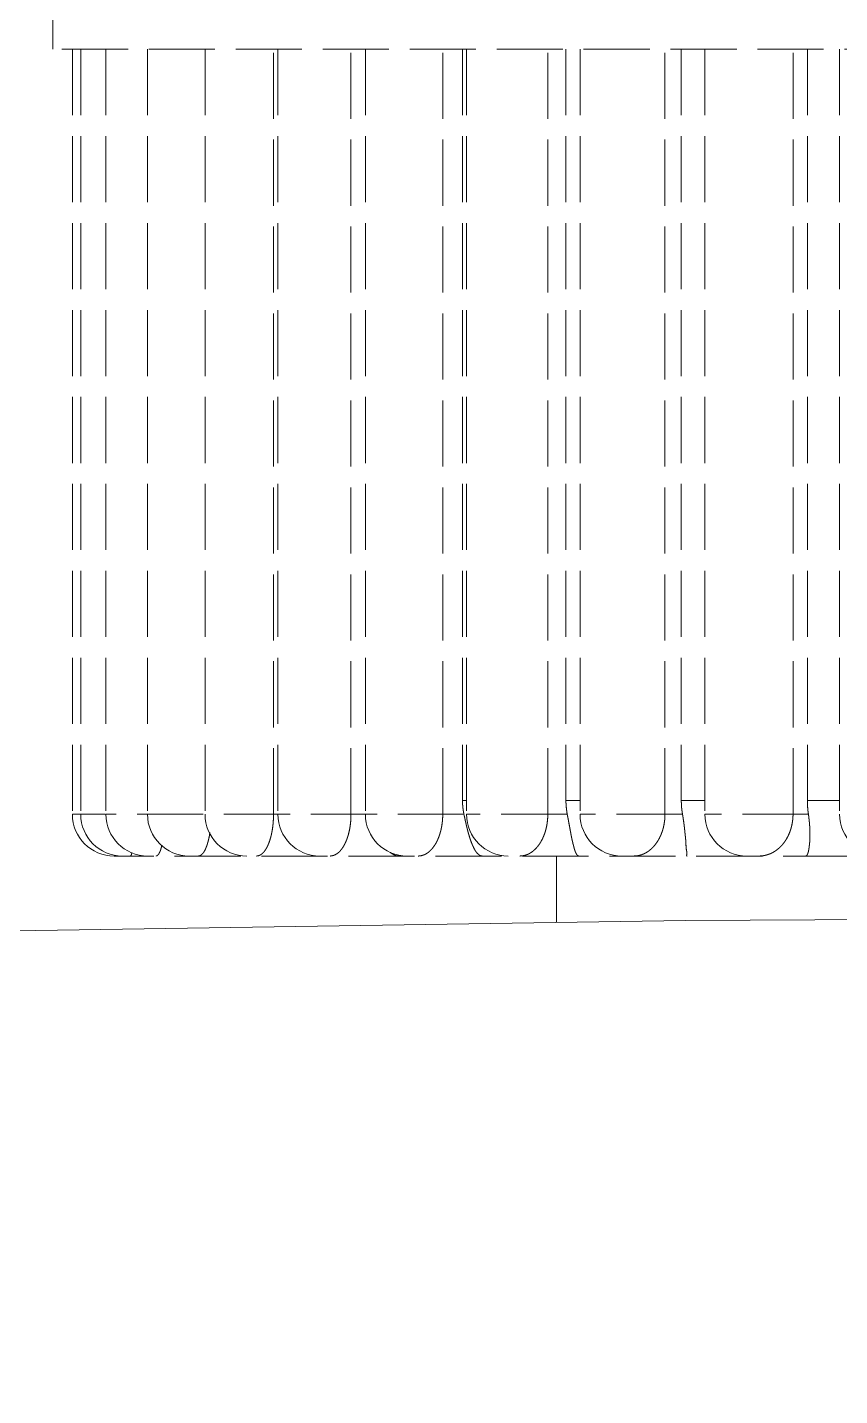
# Model space of a CAD drawing. Header units: millimetres. Extents: x -159872 to 386485, y -250577 to 158966.
# Drawn here: x -44093.25 to -44078.66, y -44542.06 to -44517.47 of the extents above; entities that cross this region are included whole.
import ezdxf

# ---------------------------------------------------------------- set-up
doc = ezdxf.new("R2010")
doc.units = ezdxf.units.MM
doc.linetypes.add('Line Type-17', pattern=[1.5625, 1.1875, -0.375])
doc.layers.add('None', color=7, linetype='Continuous', lineweight=5)

# ---------------------------------------------------------------- blocks, each defined once
blk = doc.blocks.new('Group-156')
at = {"layer": 'None', "color": 7, "linetype": 'Line Type-17', "lineweight": 13, "transparency": 33554687}
for p, q in [((-104766.309, -8060.346), (-104766.309, -8057.546)), ((-104708.709, -8060.346), (-104766.309, -8060.346)), ((-104765.959, -8060.346), (-104765.959, -8074.096)), ((-104765.808, -8060.346), (-104765.808, -8074.096)), ((-104765.356, -8060.346), (-104765.356, -8074.096)), ((-104764.609, -8060.346), (-104764.609, -8074.096)), ((-104763.575, -8060.346), (-104763.575, -8074.096)), ((-104762.344, -8074.096), (-104762.344, -8060.346)), ((-104762.265, -8060.346), (-104762.265, -8074.096)), ((-104760.952, -8074.096), (-104760.952, -8060.346)), ((-104760.693, -8060.346), (-104760.693, -8074.096)), ((-104759.303, -8074.096), (-104759.303, -8060.346)), ((-104758.948, -8060.346), (-104758.948, -8073.846)), ((-104758.876, -8060.346), (-104758.876, -8074.096)), ((-104757.416, -8074.096), (-104757.416, -8060.346)), ((-104757.089, -8060.346), (-104757.089, -8073.846)), ((-104756.835, -8060.346), (-104756.835, -8074.096)), ((-104755.31, -8074.096), (-104755.31, -8060.346)), ((-104755.016, -8060.346), (-104755.016, -8073.846)), ((-104754.592, -8060.346), (-104754.592, -8074.096)), ((-104753.009, -8074.096), (-104753.009, -8060.346)), ((-104752.751, -8060.346), (-104752.751, -8073.846)), ((-104752.171, -8060.346), (-104752.171, -8074.096)), ((-104758.876, -8073.846), (-104758.948, -8073.846)), ((-104756.835, -8073.846), (-104757.089, -8073.846)), ((-104754.592, -8073.846), (-104755.016, -8073.846)), ((-104752.171, -8073.846), (-104752.751, -8073.846)), ((-104765.959, -8074.096), (-104765.37, -8074.096)), ((-104758.922, -8074.096), (-104765.356, -8074.096)), ((-104758.922, -8074.096), (-104758.92, -8074.105)), ((-104757.066, -8074.096), (-104758.876, -8074.096)), ((-104754.995, -8074.096), (-104756.835, -8074.096)), ((-104752.732, -8074.096), (-104754.592, -8074.096)), ((-104764.896, -8074.809), (-104764.889, -8074.783)), ((-104709.809, -8074.846), (-104765.209, -8074.846)), ((-104765.084, -8074.846), (-104765.084, -8074.841)), ((-104757.259, -8074.846), (-104757.259, -8076.041))]:
    blk.add_line(p, q, dxfattribs=at)
at = {"layer": 'None', "color": 7, "linetype": 'Line Type-17', "lineweight": 13, "transparency": 33554687, "flags": 128}
for points in [[(-104758.948, -8073.846), (-104758.948, -8073.85, 0.006487), (-104758.948, -8073.874, 0.003295), (-104758.947, -8073.898), (-104758.947, -8073.898, 0.006599), (-104758.946, -8073.923), (-104758.946, -8073.923, 0.003305), (-104758.944, -8073.947, 0.006529), (-104758.942, -8073.971), (-104758.941, -8073.975), (-104758.941, -8073.975)], [(-104758.941, -8073.975), (-104758.941, -8073.979, 0.006054), (-104758.938, -8074.001), (-104758.938, -8074.005, 0.003084), (-104758.936, -8074.02, 0.003089), (-104758.933, -8074.034), (-104758.933, -8074.039, 0.006698), (-104758.929, -8074.062), (-104758.928, -8074.066, 0.006163), (-104758.922, -8074.095), (-104758.922, -8074.096)], [(-104757.089, -8073.846), (-104757.089, -8073.849, 0.00641), (-104757.089, -8073.877, 0.003804), (-104757.088, -8073.904), (-104757.088, -8073.906, 0.00763), (-104757.086, -8073.937), (-104757.086, -8073.942, 0.007582), (-104757.082, -8073.981), (-104757.082, -8073.987, 0.007261), (-104757.078, -8074.015), (-104757.078, -8074.02, 0.003656), (-104757.075, -8074.039, 0.003668), (-104757.072, -8074.058), (-104757.072, -8074.063, 0.007285), (-104757.067, -8074.091), (-104757.066, -8074.095), (-104757.066, -8074.096)], [(-104755.016, -8073.846), (-104755.016, -8073.849, 0.005848), (-104755.016, -8073.878, 0.003836), (-104755.015, -8073.907), (-104755.015, -8073.908, 0.006845), (-104755.013, -8073.94), (-104755.013, -8073.945, 0.006778), (-104755.01, -8073.984), (-104755.01, -8073.984, 0.006519), (-104755.006, -8074.022), (-104755.005, -8074.023, 0.006597), (-104755.001, -8074.059), (-104755, -8074.06, 0.006261), (-104754.995, -8074.095), (-104754.995, -8074.096)], [(-104752.751, -8073.846, 0.002891), (-104752.751, -8073.866), (-104752.751, -8073.871, 0.005989), (-104752.75, -8073.901), (-104752.75, -8073.906, 0.006021), (-104752.748, -8073.947), (-104752.748, -8073.947, 0.005939), (-104752.745, -8073.986), (-104752.745, -8073.987, 0.005742), (-104752.742, -8074.025), (-104752.741, -8074.026, 0.005826), (-104752.737, -8074.061), (-104752.737, -8074.062, 0.00517), (-104752.732, -8074.095), (-104752.732, -8074.096)], [(-104762.649, -8074.846), (-104762.648, -8074.846, 0.019763), (-104762.641, -8074.845), (-104762.64, -8074.845, 0.012505), (-104762.634, -8074.845, 0.012004), (-104762.628, -8074.844), (-104762.628, -8074.844, 0.011586), (-104762.622, -8074.842), (-104762.621, -8074.842, 0.021421), (-104762.612, -8074.84), (-104762.611, -8074.839, 0.01944), (-104762.6, -8074.835), (-104762.599, -8074.835, 0.017692), (-104762.588, -8074.83), (-104762.588, -8074.83, 0.016178), (-104762.578, -8074.824), (-104762.578, -8074.824, 0.014912), (-104762.567, -8074.818), (-104762.567, -8074.818, 0.013867), (-104762.558, -8074.811, 0.010955), (-104762.549, -8074.804), (-104762.548, -8074.804, 0.016861), (-104762.539, -8074.795), (-104762.537, -8074.794, 0.01555), (-104762.526, -8074.783), (-104762.526, -8074.783, 0.014136), (-104762.515, -8074.771, 0.012665), (-104762.505, -8074.758, 0.011179), (-104762.496, -8074.745, 0.009698), (-104762.487, -8074.732, 0.008274), (-104762.479, -8074.718, 0.006768), (-104762.471, -8074.705), (-104762.47, -8074.703, 0.008296), (-104762.461, -8074.686), (-104762.46, -8074.684, 0.007267), (-104762.451, -8074.666, 0.006903), (-104762.442, -8074.646, 0.006533), (-104762.434, -8074.627, 0.006161), (-104762.426, -8074.608, 0.005789), (-104762.419, -8074.588, 0.005418), (-104762.412, -8074.568, 0.005051), (-104762.406, -8074.548), (-104762.406, -8074.548, 0.00505), (-104762.4, -8074.527), (-104762.399, -8074.526, 0.005345), (-104762.393, -8074.503), (-104762.393, -8074.503, 0.005126), (-104762.387, -8074.478, 0.004905), (-104762.381, -8074.454, 0.004685), (-104762.376, -8074.43, 0.004467), (-104762.371, -8074.405, 0.00425), (-104762.367, -8074.381, 0.004078), (-104762.363, -8074.356), (-104762.362, -8074.348, 0.008231), (-104762.357, -8074.309), (-104762.356, -8074.301, 0.00783), (-104762.35, -8074.247, 0.007659), (-104762.347, -8074.193), (-104762.346, -8074.19, 0.007482), (-104762.345, -8074.142), (-104762.344, -8074.139, 0.005729), (-104762.344, -8074.096), (-104762.344, -8074.096)], [(-104761.327, -8074.846, 0.015767), (-104761.315, -8074.845), (-104761.315, -8074.845, 0.019799), (-104761.302, -8074.844), (-104761.301, -8074.844, 0.018523), (-104761.287, -8074.841), (-104761.287, -8074.841, 0.017345), (-104761.273, -8074.837), (-104761.273, -8074.837, 0.016292), (-104761.259, -8074.833), (-104761.259, -8074.833, 0.015381), (-104761.245, -8074.827), (-104761.245, -8074.827, 0.014623), (-104761.232, -8074.821), (-104761.232, -8074.821, 0.014014), (-104761.22, -8074.814, 0.011579), (-104761.208, -8074.807), (-104761.208, -8074.807, 0.015999), (-104761.195, -8074.798), (-104761.194, -8074.797, 0.014925), (-104761.18, -8074.786, 0.013802), (-104761.167, -8074.774, 0.012654), (-104761.154, -8074.762, 0.011509), (-104761.142, -8074.749, 0.010383), (-104761.131, -8074.735, 0.009303), (-104761.12, -8074.721, 0.00821), (-104761.109, -8074.706), (-104761.109, -8074.706, 0.008661), (-104761.098, -8074.69), (-104761.098, -8074.689, 0.008744), (-104761.086, -8074.671), (-104761.086, -8074.67, 0.008308), (-104761.075, -8074.651, 0.007866), (-104761.065, -8074.632, 0.007422), (-104761.055, -8074.612, 0.00698), (-104761.046, -8074.592, 0.006542), (-104761.037, -8074.572, 0.006114), (-104761.029, -8074.551), (-104761.029, -8074.551, 0.005936), (-104761.021, -8074.53), (-104761.021, -8074.529, 0.00633), (-104761.013, -8074.506), (-104761.013, -8074.505, 0.006108), (-104761.005, -8074.481, 0.005884), (-104760.998, -8074.456, 0.00566), (-104760.992, -8074.432, 0.005439), (-104760.986, -8074.407, 0.005219), (-104760.98, -8074.382, 0.005042), (-104760.975, -8074.357), (-104760.974, -8074.35, 0.009702), (-104760.968, -8074.311), (-104760.967, -8074.304, 0.009789), (-104760.96, -8074.25), (-104760.96, -8074.25, 0.009555), (-104760.955, -8074.195), (-104760.955, -8074.192, 0.009326), (-104760.953, -8074.143), (-104760.953, -8074.14, 0.007141), (-104760.952, -8074.096), (-104760.952, -8074.096)], [(-104759.744, -8074.846), (-104759.743, -8074.846, 0.020397), (-104759.724, -8074.845), (-104759.724, -8074.845, 0.016293), (-104759.707, -8074.843, 0.015558), (-104759.69, -8074.84), (-104759.69, -8074.84, 0.014895), (-104759.673, -8074.836), (-104759.673, -8074.836, 0.014324), (-104759.657, -8074.831), (-104759.657, -8074.831, 0.013853), (-104759.641, -8074.825), (-104759.641, -8074.825, 0.013483), (-104759.625, -8074.818, 0.01326), (-104759.61, -8074.81), (-104759.609, -8074.81, 0.015458), (-104759.593, -8074.8), (-104759.592, -8074.8, 0.01401), (-104759.576, -8074.789, 0.013176), (-104759.56, -8074.778, 0.012332), (-104759.545, -8074.765, 0.011498), (-104759.531, -8074.752, 0.010684), (-104759.517, -8074.738, 0.009903), (-104759.504, -8074.724, 0.009149), (-104759.491, -8074.709), (-104759.49, -8074.709, 0.009297), (-104759.478, -8074.693), (-104759.477, -8074.692, 0.009587), (-104759.464, -8074.675), (-104759.464, -8074.674, 0.009153), (-104759.451, -8074.655, 0.008715), (-104759.438, -8074.636, 0.008278), (-104759.426, -8074.616, 0.007846), (-104759.415, -8074.596, 0.007421), (-104759.405, -8074.575, 0.007012), (-104759.395, -8074.554), (-104759.395, -8074.554, 0.00673), (-104759.386, -8074.533), (-104759.386, -8074.532, 0.00719), (-104759.376, -8074.509), (-104759.376, -8074.508, 0.006972), (-104759.367, -8074.484, 0.00675), (-104759.358, -8074.459, 0.00653), (-104759.351, -8074.434, 0.006312), (-104759.344, -8074.409, 0.006097), (-104759.337, -8074.384, 0.005889), (-104759.331, -8074.359, 0.005675), (-104759.326, -8074.333), (-104759.326, -8074.333, 0.005818), (-104759.321, -8074.306), (-104759.32, -8074.299, 0.011553), (-104759.314, -8074.258), (-104759.313, -8074.251, 0.011281), (-104759.307, -8074.195), (-104759.307, -8074.192, 0.011037), (-104759.304, -8074.143), (-104759.304, -8074.14, 0.008476), (-104759.303, -8074.096), (-104759.303, -8074.096)], [(-104758.882, -8074.279, 0.001441), (-104758.875, -8074.308), (-104758.875, -8074.31, 0.002222), (-104758.867, -8074.342), (-104758.866, -8074.344, 0.002556), (-104758.857, -8074.381, 0.002886), (-104758.847, -8074.418), (-104758.846, -8074.423, 0.003223), (-104758.838, -8074.449), (-104758.838, -8074.45, 0.001568), (-104758.831, -8074.475), (-104758.831, -8074.475, 0.00371), (-104758.823, -8074.499, 0.002081), (-104758.816, -8074.524, 0.004734), (-104758.808, -8074.548, 0.0026), (-104758.799, -8074.572, 0.005754), (-104758.79, -8074.596), (-104758.788, -8074.602, 0.00436), (-104758.781, -8074.619), (-104758.781, -8074.621, 0.003027), (-104758.775, -8074.635, 0.003294), (-104758.77, -8074.648, 0.003567), (-104758.764, -8074.661, 0.003837), (-104758.758, -8074.673, 0.00405), (-104758.752, -8074.686), (-104758.751, -8074.689, 0.008984), (-104758.741, -8074.708), (-104758.738, -8074.715, 0.008792), (-104758.729, -8074.731), (-104758.727, -8074.734, 0.004681), (-104758.722, -8074.743, 0.005784), (-104758.716, -8074.753), (-104758.716, -8074.753, 0.006914), (-104758.71, -8074.762), (-104758.71, -8074.762, 0.008072), (-104758.704, -8074.771), (-104758.703, -8074.772, 0.008708), (-104758.698, -8074.779, 0.005022), (-104758.693, -8074.785), (-104758.693, -8074.785, 0.011031), (-104758.688, -8074.791), (-104758.687, -8074.792, 0.012304), (-104758.679, -8074.8), (-104758.679, -8074.801, 0.013565), (-104758.671, -8074.808), (-104758.671, -8074.808, 0.013825), (-104758.664, -8074.815), (-104758.663, -8074.815)], [(-104757.917, -8074.846, 0.00859), (-104757.905, -8074.845), (-104757.904, -8074.845, 0.014754), (-104757.889, -8074.844), (-104757.887, -8074.844, 0.014236), (-104757.867, -8074.842), (-104757.867, -8074.842, 0.013787), (-104757.848, -8074.838), (-104757.848, -8074.838, 0.013404), (-104757.829, -8074.834), (-104757.829, -8074.834, 0.013091), (-104757.81, -8074.828, 0.012853), (-104757.792, -8074.822), (-104757.791, -8074.821, 0.012689), (-104757.775, -8074.815, 0.010479), (-104757.759, -8074.807), (-104757.758, -8074.807, 0.013532), (-104757.741, -8074.798), (-104757.74, -8074.797, 0.012911), (-104757.722, -8074.786, 0.012294), (-104757.704, -8074.775, 0.011684), (-104757.687, -8074.762, 0.011091), (-104757.67, -8074.748, 0.010522), (-104757.654, -8074.734, 0.009984), (-104757.639, -8074.719, 0.009471), (-104757.624, -8074.704), (-104757.623, -8074.703, 0.010163), (-104757.608, -8074.686), (-104757.608, -8074.686, 0.009885), (-104757.592, -8074.667), (-104757.592, -8074.667, 0.009486), (-104757.578, -8074.648, 0.00909), (-104757.564, -8074.628, 0.008701), (-104757.551, -8074.607, 0.008322), (-104757.538, -8074.587, 0.007956), (-104757.526, -8074.565, 0.007598), (-104757.515, -8074.544), (-104757.515, -8074.544, 0.007798), (-104757.504, -8074.521), (-104757.504, -8074.52, 0.00785), (-104757.493, -8074.496), (-104757.493, -8074.496, 0.007637), (-104757.483, -8074.471, 0.007425), (-104757.474, -8074.446, 0.007216), (-104757.465, -8074.42, 0.007011), (-104757.457, -8074.395, 0.006812), (-104757.45, -8074.369, 0.006618), (-104757.444, -8074.343), (-104757.444, -8074.343, 0.006578), (-104757.438, -8074.316), (-104757.438, -8074.316, 0.00671), (-104757.432, -8074.288), (-104757.431, -8074.281, 0.013151), (-104757.425, -8074.239, 0.006482), (-104757.42, -8074.197, 0.012778), (-104757.417, -8074.155), (-104757.417, -8074.148, 0.011412), (-104757.416, -8074.096), (-104757.416, -8074.096)], [(-104755.867, -8074.846, 0.006867), (-104755.855, -8074.845), (-104755.853, -8074.845, 0.01336), (-104755.837, -8074.844), (-104755.834, -8074.844, 0.01301), (-104755.812, -8074.842), (-104755.812, -8074.842, 0.012715), (-104755.791, -8074.838), (-104755.791, -8074.838, 0.012474), (-104755.769, -8074.834), (-104755.769, -8074.834, 0.012288), (-104755.748, -8074.828, 0.012158), (-104755.727, -8074.822), (-104755.727, -8074.821, 0.012089), (-104755.708, -8074.814, 0.010012), (-104755.689, -8074.806), (-104755.689, -8074.806, 0.012614), (-104755.67, -8074.797), (-104755.669, -8074.797, 0.012159), (-104755.649, -8074.786, 0.011717), (-104755.629, -8074.774, 0.011287), (-104755.609, -8074.761, 0.010875), (-104755.591, -8074.747, 0.010486), (-104755.573, -8074.732, 0.01015), (-104755.555, -8074.717), (-104755.553, -8074.715, 0.014458), (-104755.532, -8074.695), (-104755.53, -8074.693, 0.010249), (-104755.513, -8074.674, 0.009915), (-104755.496, -8074.655, 0.00958), (-104755.48, -8074.635, 0.009254), (-104755.465, -8074.614, 0.00894), (-104755.45, -8074.593, 0.008641), (-104755.437, -8074.572, 0.008358), (-104755.424, -8074.55), (-104755.424, -8074.55, 0.008362), (-104755.411, -8074.527), (-104755.411, -8074.526, 0.008548), (-104755.399, -8074.502), (-104755.399, -8074.502, 0.008351), (-104755.387, -8074.477, 0.008158), (-104755.377, -8074.451, 0.007968), (-104755.367, -8074.426, 0.007785), (-104755.358, -8074.4, 0.007609), (-104755.349, -8074.373, 0.007441), (-104755.342, -8074.347), (-104755.342, -8074.347, 0.007368), (-104755.335, -8074.32), (-104755.335, -8074.319, 0.007495), (-104755.329, -8074.292), (-104755.329, -8074.291, 0.007414), (-104755.324, -8074.263, 0.007341), (-104755.32, -8074.235, 0.007276), (-104755.316, -8074.206, 0.00722), (-104755.313, -8074.177, 0.007177), (-104755.311, -8074.149), (-104755.311, -8074.143, 0.012911), (-104755.31, -8074.102), (-104755.31, -8074.096), (-104755.31, -8074.096)], [(-104753.616, -8074.846), (-104753.613, -8074.846, 0.01696), (-104753.585, -8074.845), (-104753.583, -8074.844, 0.012048), (-104753.559, -8074.842, 0.011856), (-104753.535, -8074.839), (-104753.535, -8074.839, 0.011699), (-104753.512, -8074.834), (-104753.512, -8074.834, 0.011587), (-104753.489, -8074.829, 0.011519), (-104753.466, -8074.822, 0.0115), (-104753.443, -8074.814), (-104753.443, -8074.814, 0.012455), (-104753.419, -8074.805), (-104753.419, -8074.805, 0.01178), (-104753.396, -8074.795, 0.011462), (-104753.374, -8074.783, 0.011158), (-104753.352, -8074.771, 0.010869), (-104753.331, -8074.758, 0.010598), (-104753.311, -8074.744, 0.010348), (-104753.291, -8074.729, 0.010122), (-104753.272, -8074.713), (-104753.271, -8074.713, 0.010154), (-104753.253, -8074.696), (-104753.252, -8074.696, 0.010331), (-104753.234, -8074.678), (-104753.233, -8074.678, 0.010057), (-104753.215, -8074.659, 0.009793), (-104753.197, -8074.639, 0.009541), (-104753.181, -8074.618, 0.009303), (-104753.165, -8074.597, 0.00908), (-104753.149, -8074.575, 0.008874), (-104753.135, -8074.553), (-104753.135, -8074.553, 0.008833), (-104753.121, -8074.53), (-104753.121, -8074.529, 0.009031), (-104753.108, -8074.505), (-104753.107, -8074.505, 0.008862), (-104753.095, -8074.48, 0.008698), (-104753.083, -8074.454, 0.008539), (-104753.072, -8074.428, 0.008389), (-104753.062, -8074.402, 0.008247), (-104753.053, -8074.375, 0.008115), (-104753.045, -8074.349), (-104753.045, -8074.348, 0.00805), (-104753.037, -8074.321), (-104753.037, -8074.321, 0.008159), (-104753.031, -8074.293), (-104753.031, -8074.293, 0.008078), (-104753.025, -8074.264, 0.008007), (-104753.02, -8074.236, 0.007948), (-104753.016, -8074.207, 0.007901), (-104753.013, -8074.178, 0.007867), (-104753.011, -8074.149), (-104753.01, -8074.143, 0.014206), (-104753.009, -8074.102), (-104753.009, -8074.096), (-104753.009, -8074.096)], [(-104763.696, -8074.846), (-104763.695, -8074.846, 0.017052), (-104763.691, -8074.845), (-104763.691, -8074.845, 0.01457), (-104763.687, -8074.845, 0.013986), (-104763.683, -8074.844, 0.013353), (-104763.679, -8074.844), (-104763.679, -8074.844, 0.012694), (-104763.676, -8074.843), (-104763.676, -8074.843, 0.012023), (-104763.672, -8074.841), (-104763.672, -8074.841, 0.011355), (-104763.668, -8074.84), (-104763.668, -8074.84, 0.0107), (-104763.665, -8074.838), (-104763.665, -8074.838, 0.010067), (-104763.661, -8074.837), (-104763.661, -8074.837, 0.009581), (-104763.657, -8074.835), (-104763.656, -8074.834, 0.017244), (-104763.651, -8074.831), (-104763.65, -8074.831, 0.015172), (-104763.644, -8074.826), (-104763.644, -8074.826, 0.013401), (-104763.637, -8074.821), (-104763.637, -8074.821, 0.011894), (-104763.631, -8074.815, 0.010558), (-104763.625, -8074.81), (-104763.624, -8074.809, 0.014138), (-104763.618, -8074.802, 0.007256), (-104763.612, -8074.795), (-104763.612, -8074.795, 0.013712), (-104763.606, -8074.788), (-104763.606, -8074.788, 0.006514), (-104763.6, -8074.781, 0.012147), (-104763.595, -8074.773), (-104763.594, -8074.772, 0.010947), (-104763.588, -8074.762), (-104763.588, -8074.762, 0.009696), (-104763.582, -8074.751, 0.008417), (-104763.576, -8074.74, 0.007121), (-104763.571, -8074.729, 0.005842), (-104763.566, -8074.718, 0.004504), (-104763.561, -8074.707), (-104763.561, -8074.707, 0.003909), (-104763.556, -8074.694), (-104763.556, -8074.693, 0.004589), (-104763.55, -8074.679), (-104763.548, -8074.674, 0.008631), (-104763.54, -8074.65, 0.004109), (-104763.532, -8074.626, 0.00771), (-104763.525, -8074.602, 0.003653), (-104763.518, -8074.577, 0.006825), (-104763.512, -8074.552), (-104763.511, -8074.547, 0.004974), (-104763.505, -8074.523), (-104763.505, -8074.522, 0.004023), (-104763.5, -8074.5, 0.003837), (-104763.496, -8074.478, 0.003665), (-104763.492, -8074.455), (-104763.492, -8074.453, 0.005007), (-104763.487, -8074.425), (-104763.487, -8074.423), (-104763.487, -8074.422)], [(-104760.249, -8074.777), (-104760.248, -8074.778, 0.052188), (-104760.199, -8074.814), (-104760.198, -8074.815)]]:
    blk.add_lwpolyline(points, format="xyb", dxfattribs=at)
at = {"layer": 'None', "color": 7, "lineweight": 13, "transparency": 33554687, "flags": 128}
blk.add_lwpolyline([(-104910.523, -8084.544), (-104906.381, -8084.142), (-104895.228, -8083.101), (-104882.618, -8082.001), (-104868.958, -8080.909), (-104854.476, -8079.869), (-104839.276, -8078.908), (-104823.468, -8078.051), (-104807.118, -8077.317), (-104790.239, -8076.721), (-104772.842, -8076.279), (-104754.94, -8076.006), (-104737.509, -8075.918)], dxfattribs=at)
at = {"layer": 'None', "color": 7, "linetype": 'Line Type-17', "lineweight": 13, "transparency": 33554687}
for centre in [(-104765.209, -8074.096), (-104765.058, -8074.096), (-104764.606, -8074.096), (-104763.859, -8074.096), (-104762.825, -8074.096), (-104761.515, -8074.096), (-104759.943, -8074.096), (-104758.126, -8074.096), (-104756.085, -8074.096), (-104753.842, -8074.096), (-104751.421, -8074.096)]:
    blk.add_arc(centre, 0.75, 180, 270, dxfattribs=at)
for points, weights, knots in [([(-104758.92, -8074.105), (-104758.917, -8074.12), (-104758.911, -8074.147), (-104758.904, -8074.183), (-104758.898, -8074.207), (-104758.896, -8074.22), (-104758.893, -8074.232), (-104758.893, -8074.232), (-104758.893, -8074.232), (-104758.89, -8074.244), (-104758.887, -8074.256), (-104758.887, -8074.256), (-104758.887, -8074.256), (-104758.885, -8074.267), (-104758.882, -8074.279), (-104758.882, -8074.279), (-104758.882, -8074.279)], [1, 1, 1, 1, 1, 0.999998196507, 1, 1, 1, 0.999997772769, 1, 1, 1, 0.999997641874, 1, 1, 1], [0, 0, 0, 0.143821, 0.287643, 0.575285, 0.575285, 0.719105, 0.719105, 0.721353, 0.721353, 0.860677, 0.860677, 0.862924, 0.862924, 0.997753, 0.997753, 1, 1, 1]), ([(-104757.066, -8074.096), (-104757.063, -8074.111), (-104757.059, -8074.13), (-104757.056, -8074.148), (-104757.052, -8074.166), (-104757.052, -8074.167), (-104757.048, -8074.19), (-104757.025, -8074.315), (-104757.017, -8074.356), (-104757.014, -8074.376), (-104757.01, -8074.396), (-104757.006, -8074.416), (-104757.006, -8074.417), (-104757.006, -8074.417), (-104757.002, -8074.436), (-104756.999, -8074.455), (-104756.999, -8074.455), (-104756.999, -8074.456), (-104756.995, -8074.473), (-104756.992, -8074.491), (-104756.988, -8074.509), (-104756.985, -8074.527), (-104756.981, -8074.545), (-104756.977, -8074.562), (-104756.973, -8074.58), (-104756.969, -8074.598), (-104756.968, -8074.602), (-104756.967, -8074.606), (-104756.962, -8074.628), (-104756.956, -8074.65), (-104756.956, -8074.652), (-104756.955, -8074.654), (-104756.95, -8074.672), (-104756.945, -8074.691), (-104756.944, -8074.693), (-104756.944, -8074.696), (-104756.94, -8074.71), (-104756.936, -8074.723), (-104756.932, -8074.737), (-104756.93, -8074.742), (-104756.929, -8074.746), (-104756.927, -8074.751), (-104756.927, -8074.751), (-104756.927, -8074.751), (-104756.925, -8074.756), (-104756.924, -8074.761), (-104756.922, -8074.766), (-104756.92, -8074.77), (-104756.918, -8074.775), (-104756.916, -8074.78), (-104756.914, -8074.785), (-104756.912, -8074.789), (-104756.91, -8074.794), (-104756.907, -8074.799), (-104756.907, -8074.799), (-104756.907, -8074.799), (-104756.904, -8074.804), (-104756.902, -8074.808), (-104756.902, -8074.808), (-104756.901, -8074.809), (-104756.899, -8074.812), (-104756.897, -8074.815), (-104756.897, -8074.816), (-104756.896, -8074.817), (-104756.895, -8074.819), (-104756.894, -8074.82), (-104756.892, -8074.822), (-104756.891, -8074.824), (-104756.889, -8074.826), (-104756.888, -8074.828), (-104756.888, -8074.828), (-104756.887, -8074.829), (-104756.886, -8074.83), (-104756.885, -8074.831), (-104756.884, -8074.832), (-104756.883, -8074.833), (-104756.882, -8074.834), (-104756.881, -8074.835), (-104756.88, -8074.836), (-104756.879, -8074.837), (-104756.878, -8074.838), (-104756.877, -8074.839), (-104756.875, -8074.84), (-104756.874, -8074.841), (-104756.873, -8074.841), (-104756.872, -8074.842), (-104756.87, -8074.843), (-104756.869, -8074.843), (-104756.868, -8074.844), (-104756.867, -8074.844), (-104756.865, -8074.845), (-104756.864, -8074.845), (-104756.863, -8074.845), (-104756.861, -8074.845), (-104756.86, -8074.846), (-104756.858, -8074.846), (-104756.858, -8074.846), (-104756.858, -8074.846)], [1, 1, 1, 0.999998872861, 1, 1, 1, 1, 1, 1, 0.999999179639, 1, 1, 1, 0.999998849472, 1, 1, 1, 0.999997171032, 1, 0.99999186357, 1, 0.999984279844, 1, 0.999974005781, 1, 1, 1, 0.999896057768, 1, 1, 1, 0.99997484374, 1, 1, 1, 0.999921782493, 1, 1, 1, 0.999967962728, 1, 1, 1, 0.999934321397, 1, 0.999891550198, 1, 0.999842974541, 1, 0.999793040988, 1, 0.999746724731, 1, 1, 1, 0.999708407507, 1, 1, 1, 0.999801523039, 1, 1, 1, 0.999833426929, 1, 1, 1, 0.999561841448, 1, 1, 1, 0.999832626771, 1, 0.999787505911, 1, 0.999724750491, 1, 0.99964588321, 1, 0.99954796099, 1, 0.99942876981, 1, 0.999288049827, 1, 0.999129266507, 1, 0.998961563437, 1, 0.99880088841, 1, 0.998668674158, 1, 0.998593515763, 1, 1, 1], [0, 0, 0, 0.03658, 0.03658, 0.073159, 0.073159, 0.076152, 0.118716, 0.161281, 0.204215, 0.204215, 0.246042, 0.246042, 0.247319, 0.247319, 0.286592, 0.286592, 0.287506, 0.287506, 0.324952, 0.324952, 0.362416, 0.362416, 0.399896, 0.399896, 0.437467, 0.437467, 0.445981, 0.445981, 0.493274, 0.493274, 0.496987, 0.496987, 0.536857, 0.536857, 0.541989, 0.541989, 0.571592, 0.571592, 0.601196, 0.601196, 0.630799, 0.630799, 0.631266, 0.631266, 0.6618, 0.6618, 0.692433, 0.692433, 0.723305, 0.723305, 0.754574, 0.754574, 0.786417, 0.786417, 0.788001, 0.788001, 0.818224, 0.818224, 0.821709, 0.821709, 0.844967, 0.844967, 0.849419, 0.849419, 0.863774, 0.863774, 0.878133, 0.878133, 0.892393, 0.892393, 0.89484, 0.89484, 0.904211, 0.904211, 0.913455, 0.913455, 0.922555, 0.922555, 0.931502, 0.931502, 0.940294, 0.940294, 0.948937, 0.948937, 0.957452, 0.957452, 0.965871, 0.965871, 0.97424, 0.97424, 0.982608, 0.982608, 0.990989, 0.990989, 0.99946, 0.99946, 1, 1, 1]), ([(-104754.995, -8074.096), (-104754.994, -8074.103), (-104754.992, -8074.11), (-104754.984, -8074.156), (-104754.978, -8074.203), (-104754.976, -8074.215), (-104754.974, -8074.228), (-104754.971, -8074.25), (-104754.968, -8074.272), (-104754.968, -8074.276), (-104754.967, -8074.28), (-104754.965, -8074.295), (-104754.963, -8074.31), (-104754.962, -8074.325), (-104754.96, -8074.34), (-104754.96, -8074.343), (-104754.959, -8074.345), (-104754.957, -8074.365), (-104754.955, -8074.385), (-104754.953, -8074.406), (-104754.951, -8074.426), (-104754.949, -8074.439), (-104754.943, -8074.499), (-104754.942, -8074.508), (-104754.941, -8074.517), (-104754.94, -8074.525), (-104754.939, -8074.534), (-104754.939, -8074.543), (-104754.938, -8074.552), (-104754.937, -8074.561), (-104754.936, -8074.57), (-104754.936, -8074.578), (-104754.936, -8074.581), (-104754.936, -8074.584), (-104754.935, -8074.596), (-104754.934, -8074.608), (-104754.933, -8074.621), (-104754.932, -8074.65), (-104754.932, -8074.663), (-104754.931, -8074.665), (-104754.931, -8074.672), (-104754.931, -8074.679), (-104754.931, -8074.68), (-104754.931, -8074.681), (-104754.93, -8074.686), (-104754.93, -8074.691), (-104754.929, -8074.696), (-104754.929, -8074.702), (-104754.929, -8074.707), (-104754.928, -8074.712), (-104754.928, -8074.713), (-104754.928, -8074.713), (-104754.927, -8074.717), (-104754.927, -8074.72), (-104754.927, -8074.723), (-104754.926, -8074.726), (-104754.926, -8074.727), (-104754.926, -8074.727), (-104754.925, -8074.731), (-104754.925, -8074.735), (-104754.923, -8074.744), (-104754.921, -8074.752), (-104754.921, -8074.757), (-104754.92, -8074.761), (-104754.919, -8074.765), (-104754.919, -8074.769), (-104754.919, -8074.769), (-104754.919, -8074.77), (-104754.918, -8074.774), (-104754.918, -8074.779), (-104754.918, -8074.779), (-104754.918, -8074.779), (-104754.918, -8074.784), (-104754.917, -8074.788), (-104754.917, -8074.789), (-104754.917, -8074.789), (-104754.917, -8074.794), (-104754.918, -8074.799), (-104754.918, -8074.8), (-104754.918, -8074.8), (-104754.918, -8074.804), (-104754.918, -8074.808), (-104754.919, -8074.812), (-104754.919, -8074.816), (-104754.92, -8074.819), (-104754.92, -8074.823), (-104754.92, -8074.824), (-104754.92, -8074.826), (-104754.921, -8074.828), (-104754.921, -8074.83), (-104754.921, -8074.831), (-104754.921, -8074.833), (-104754.921, -8074.834), (-104754.921, -8074.835), (-104754.921, -8074.836), (-104754.921, -8074.837), (-104754.921, -8074.838), (-104754.921, -8074.838), (-104754.921, -8074.838), (-104754.92, -8074.839), (-104754.92, -8074.839), (-104754.92, -8074.84), (-104754.92, -8074.84), (-104754.92, -8074.841), (-104754.92, -8074.842), (-104754.92, -8074.842), (-104754.92, -8074.842), (-104754.919, -8074.842), (-104754.919, -8074.843), (-104754.919, -8074.843), (-104754.918, -8074.844), (-104754.918, -8074.844), (-104754.918, -8074.844), (-104754.918, -8074.844), (-104754.917, -8074.845), (-104754.917, -8074.845), (-104754.916, -8074.845), (-104754.916, -8074.845), (-104754.915, -8074.845), (-104754.915, -8074.845), (-104754.915, -8074.845), (-104754.914, -8074.846), (-104754.914, -8074.846), (-104754.914, -8074.846), (-104754.914, -8074.846)], [1, 1, 1, 0.999895665348, 1, 1, 1, 0.999965130563, 1, 1, 1, 0.999997497707, 1, 0.999993715666, 1, 1, 1, 0.999997014749, 1, 0.999998366451, 1, 1, 1, 1, 0.999996711271, 1, 0.99999469482, 1, 0.999992299552, 1, 0.999990105822, 1, 1, 1, 0.999944084364, 1, 1, 1, 1, 1, 0.999980036331, 1, 1, 1, 0.999965672005, 1, 1, 1, 0.999916273022, 1, 1, 1, 0.999968801734, 1, 0.999960227526, 1, 1, 1, 0.999832465765, 1, 1, 1, 0.999920298665, 1, 0.999802266581, 1, 1, 1, 0.999678552607, 1, 1, 1, 0.999597780088, 1, 1, 1, 0.999573117635, 1, 1, 1, 0.999734124025, 1, 0.999881269301, 1, 1, 1, 0.999929894199, 1, 1, 1, 1, 0.999788651071, 1, 0.999632188577, 1, 0.999362048789, 1, 1, 1, 0.998846939577, 1, 1, 1, 0.997402921003, 1, 1, 1, 0.997737576326, 1, 0.994032268829, 1, 1, 1, 0.992314931764, 1, 0.997892516467, 1, 0.992937068068, 1, 1, 1, 0.996131619131, 1, 1, 1], [0, 0, 0, 0.005615, 0.005615, 0.042817, 0.042817, 0.052541, 0.052541, 0.070299, 0.070299, 0.073194, 0.073194, 0.085163, 0.085163, 0.097132, 0.097132, 0.099141, 0.099141, 0.11505, 0.11505, 0.130959, 0.130959, 0.141494, 0.178474, 0.178474, 0.215453, 0.215453, 0.252551, 0.252551, 0.289837, 0.289837, 0.327379, 0.327379, 0.338327, 0.338327, 0.390868, 0.390868, 0.443411, 0.495954, 0.505028, 0.505028, 0.539423, 0.539423, 0.543919, 0.543919, 0.569322, 0.569322, 0.594726, 0.594726, 0.619731, 0.619731, 0.624116, 0.624116, 0.640354, 0.640354, 0.656592, 0.656592, 0.658645, 0.658645, 0.678987, 0.678987, 0.722248, 0.722248, 0.743652, 0.743652, 0.765053, 0.765053, 0.765557, 0.765557, 0.787963, 0.787963, 0.788702, 0.788702, 0.812583, 0.812583, 0.81377, 0.81377, 0.839241, 0.839241, 0.842199, 0.842199, 0.861761, 0.861761, 0.881325, 0.881325, 0.89759, 0.89759, 0.906628, 0.906628, 0.915666, 0.924704, 0.924704, 0.9333, 0.9333, 0.941389, 0.941389, 0.948926, 0.948926, 0.950031, 0.950031, 0.955356, 0.955356, 0.960687, 0.960687, 0.966004, 0.966004, 0.966493, 0.966493, 0.971995, 0.971995, 0.977476, 0.977476, 0.978549, 0.978549, 0.983055, 0.983055, 0.987587, 0.987587, 0.992341, 0.992341, 0.993201, 0.993201, 0.999519, 0.999519, 1, 1, 1]), ([(-104752.732, -8074.096), (-104752.732, -8074.1), (-104752.731, -8074.105), (-104752.726, -8074.135), (-104752.723, -8074.166), (-104752.719, -8074.196), (-104752.716, -8074.226), (-104752.716, -8074.226), (-104752.716, -8074.227), (-104752.713, -8074.258), (-104752.711, -8074.29), (-104752.711, -8074.295), (-104752.71, -8074.301), (-104752.708, -8074.34), (-104752.706, -8074.38), (-104752.706, -8074.387), (-104752.706, -8074.394), (-104752.705, -8074.419), (-104752.705, -8074.444), (-104752.705, -8074.449), (-104752.705, -8074.455), (-104752.705, -8074.469), (-104752.705, -8074.483), (-104752.705, -8074.497), (-104752.706, -8074.512), (-104752.706, -8074.513), (-104752.706, -8074.515), (-104752.706, -8074.533), (-104752.707, -8074.55), (-104752.708, -8074.568), (-104752.709, -8074.586), (-104752.709, -8074.587), (-104752.709, -8074.589), (-104752.71, -8074.607), (-104752.712, -8074.625), (-104752.712, -8074.627), (-104752.712, -8074.629), (-104752.714, -8074.643), (-104752.716, -8074.657), (-104752.716, -8074.659), (-104752.716, -8074.661), (-104752.717, -8074.671), (-104752.719, -8074.682), (-104752.72, -8074.693), (-104752.722, -8074.703), (-104752.722, -8074.705), (-104752.722, -8074.706), (-104752.724, -8074.716), (-104752.725, -8074.726), (-104752.727, -8074.736), (-104752.728, -8074.74), (-104752.728, -8074.743), (-104752.729, -8074.747), (-104752.729, -8074.748), (-104752.729, -8074.748), (-104752.73, -8074.753), (-104752.731, -8074.757), (-104752.732, -8074.762), (-104752.733, -8074.766), (-104752.735, -8074.771), (-104752.736, -8074.776), (-104752.736, -8074.777), (-104752.737, -8074.778), (-104752.739, -8074.785), (-104752.741, -8074.792), (-104752.741, -8074.793), (-104752.742, -8074.794), (-104752.744, -8074.8), (-104752.746, -8074.805), (-104752.746, -8074.805), (-104752.746, -8074.806), (-104752.748, -8074.81), (-104752.749, -8074.814), (-104752.75, -8074.815), (-104752.75, -8074.816), (-104752.751, -8074.818), (-104752.752, -8074.819), (-104752.753, -8074.821), (-104752.753, -8074.823), (-104752.754, -8074.825), (-104752.755, -8074.827), (-104752.756, -8074.827), (-104752.756, -8074.827), (-104752.756, -8074.829), (-104752.757, -8074.83), (-104752.758, -8074.831), (-104752.758, -8074.832), (-104752.759, -8074.833), (-104752.76, -8074.834), (-104752.761, -8074.835), (-104752.761, -8074.836), (-104752.762, -8074.837), (-104752.763, -8074.838), (-104752.764, -8074.839), (-104752.765, -8074.84), (-104752.766, -8074.841), (-104752.767, -8074.841), (-104752.767, -8074.842), (-104752.768, -8074.843), (-104752.769, -8074.843), (-104752.77, -8074.844), (-104752.771, -8074.844), (-104752.772, -8074.845), (-104752.773, -8074.845), (-104752.775, -8074.845), (-104752.775, -8074.845), (-104752.775, -8074.845), (-104752.776, -8074.845), (-104752.777, -8074.846), (-104752.777, -8074.846), (-104752.778, -8074.846)], [1, 1, 1, 0.999859031368, 1, 0.999961113696, 1, 1, 1, 0.999854740885, 1, 1, 1, 0.999868843195, 1, 1, 1, 0.999878822867, 1, 1, 1, 0.9999889453, 1, 0.999962634455, 1, 1, 1, 0.99995127366, 1, 0.999939589498, 1, 1, 1, 0.999894660986, 1, 1, 1, 0.999951576056, 1, 1, 1, 0.999947029595, 1, 0.999986058655, 1, 1, 1, 0.999899492904, 1, 1, 1, 0.99997116779, 1, 1, 1, 0.999948106474, 1, 0.999922169274, 1, 0.999897905699, 1, 1, 1, 0.999465469247, 1, 1, 1, 0.999849538312, 1, 1, 1, 0.999841937669, 1, 1, 1, 0.999934257615, 1, 1, 1, 0.999667959802, 1, 1, 1, 0.999854194617, 1, 0.999801299359, 1, 0.999723188935, 1, 0.999617932374, 1, 0.999477151803, 1, 0.999291961744, 1, 0.999055706323, 1, 0.998769505751, 1, 0.998450625564, 1, 0.998140046278, 1, 0.997900173994, 1, 1, 1, 0.997810606264, 1, 1, 1], [0, 0, 0, 0.010309, 0.010309, 0.073537, 0.073537, 0.136771, 0.136771, 0.137903, 0.137903, 0.203393, 0.203393, 0.214951, 0.214951, 0.29732, 0.29732, 0.312589, 0.312589, 0.364425, 0.364425, 0.375451, 0.375451, 0.405241, 0.405241, 0.435031, 0.435031, 0.438488, 0.438488, 0.475192, 0.475192, 0.51203, 0.51203, 0.515866, 0.515866, 0.553357, 0.553357, 0.557202, 0.557202, 0.587005, 0.587005, 0.590818, 0.590818, 0.612995, 0.612995, 0.635173, 0.635173, 0.638456, 0.638456, 0.659248, 0.659248, 0.680042, 0.680042, 0.700835, 0.700835, 0.702739, 0.702739, 0.72734, 0.72734, 0.752057, 0.752057, 0.777088, 0.777088, 0.784033, 0.784033, 0.822936, 0.822936, 0.8291, 0.8291, 0.858234, 0.858234, 0.861763, 0.861763, 0.883841, 0.883841, 0.88963, 0.88963, 0.900132, 0.900132, 0.910636, 0.910636, 0.92105, 0.92105, 0.922855, 0.922855, 0.929662, 0.929662, 0.936339, 0.936339, 0.942865, 0.942865, 0.949225, 0.949225, 0.955412, 0.955412, 0.961429, 0.961429, 0.967291, 0.967291, 0.973028, 0.973028, 0.978688, 0.978688, 0.984337, 0.984337, 0.989984, 0.989984, 0.990697, 0.990697, 0.995067, 0.995067, 1, 1, 1]), ([(-104764.92, -8074.846), (-104764.919, -8074.846), (-104764.918, -8074.845), (-104764.916, -8074.845), (-104764.914, -8074.845), (-104764.913, -8074.844), (-104764.912, -8074.843), (-104764.908, -8074.841), (-104764.906, -8074.836), (-104764.904, -8074.834), (-104764.903, -8074.832), (-104764.899, -8074.823), (-104764.896, -8074.813), (-104764.896, -8074.811), (-104764.896, -8074.809)], [1, 1, 1, 0.970659150191, 1, 1, 1, 0.962424874283, 1, 1, 1, 0.991520246312, 1, 1, 1], [0, 0, 0, 0.070684, 0.070684, 0.139294, 0.139294, 0.202274, 0.202274, 0.39153, 0.39153, 0.499957, 0.499957, 0.909949, 0.909949, 1, 1, 1]), ([(-104764.455, -8074.846), (-104764.455, -8074.846), (-104764.455, -8074.846), (-104764.453, -8074.846), (-104764.452, -8074.845), (-104764.452, -8074.845), (-104764.452, -8074.845), (-104764.451, -8074.845), (-104764.45, -8074.845), (-104764.448, -8074.845), (-104764.447, -8074.845), (-104764.446, -8074.844), (-104764.445, -8074.844), (-104764.444, -8074.844), (-104764.443, -8074.843), (-104764.442, -8074.843), (-104764.441, -8074.842), (-104764.44, -8074.842), (-104764.439, -8074.842), (-104764.438, -8074.841), (-104764.437, -8074.84), (-104764.436, -8074.84), (-104764.435, -8074.839), (-104764.434, -8074.839), (-104764.433, -8074.838), (-104764.432, -8074.837), (-104764.431, -8074.837), (-104764.426, -8074.832), (-104764.42, -8074.826), (-104764.419, -8074.824), (-104764.417, -8074.823), (-104764.416, -8074.822), (-104764.416, -8074.821), (-104764.416, -8074.821), (-104764.414, -8074.819), (-104764.413, -8074.817), (-104764.411, -8074.815), (-104764.41, -8074.813), (-104764.408, -8074.811), (-104764.407, -8074.809), (-104764.407, -8074.809), (-104764.407, -8074.808), (-104764.405, -8074.805), (-104764.403, -8074.803), (-104764.403, -8074.802), (-104764.402, -8074.802), (-104764.4, -8074.798), (-104764.398, -8074.794), (-104764.398, -8074.794), (-104764.398, -8074.794), (-104764.396, -8074.79), (-104764.393, -8074.786), (-104764.391, -8074.782), (-104764.39, -8074.778), (-104764.388, -8074.774), (-104764.386, -8074.77), (-104764.386, -8074.77), (-104764.385, -8074.769), (-104764.384, -8074.766), (-104764.383, -8074.763), (-104764.382, -8074.76), (-104764.38, -8074.756), (-104764.379, -8074.753), (-104764.378, -8074.75), (-104764.377, -8074.747), (-104764.377, -8074.747), (-104764.377, -8074.746), (-104764.375, -8074.742), (-104764.374, -8074.738), (-104764.374, -8074.738), (-104764.374, -8074.738), (-104764.373, -8074.734), (-104764.371, -8074.73), (-104764.37, -8074.726), (-104764.369, -8074.722), (-104764.369, -8074.72), (-104764.368, -8074.718), (-104764.367, -8074.715), (-104764.366, -8074.711), (-104764.365, -8074.707), (-104764.363, -8074.701), (-104764.362, -8074.696), (-104764.36, -8074.69), (-104764.36, -8074.688), (-104764.359, -8074.686), (-104764.357, -8074.677), (-104764.355, -8074.667), (-104764.355, -8074.666), (-104764.354, -8074.665), (-104764.353, -8074.658), (-104764.351, -8074.65), (-104764.351, -8074.65), (-104764.351, -8074.65)], [1, 1, 1, 0.998692748462, 1, 1, 1, 0.999445500351, 1, 0.999477499103, 1, 0.999515669619, 1, 0.99955797164, 1, 0.999602057306, 1, 0.999645939636, 1, 0.999688098532, 1, 0.999727493824, 1, 0.999763512809, 1, 0.99979588724, 1, 1, 1, 1, 0.999793954504, 1, 1, 1, 0.999857273281, 1, 0.999902418655, 1, 0.999946234235, 1, 1, 1, 0.999848532507, 1, 1, 1, 0.999828803083, 1, 1, 1, 0.999839891558, 1, 0.999853919832, 1, 0.999870259148, 1, 1, 1, 0.99988886243, 1, 1, 1, 1, 0.999924748269, 1, 1, 1, 0.999942277294, 1, 1, 1, 0.999958228861, 1, 0.999965307178, 1, 1, 1, 0.999976532788, 1, 1, 1, 0.999989456626, 1, 1, 1, 0.999971894782, 1, 1, 1, 0.999989393671, 1, 1, 1], [0, 0, 0, 0.002841, 0.002841, 0.021265, 0.021265, 0.02319, 0.02319, 0.03778, 0.03778, 0.052317, 0.052317, 0.066853, 0.066853, 0.081388, 0.081388, 0.095965, 0.095965, 0.110622, 0.110622, 0.125388, 0.125388, 0.140288, 0.140288, 0.155338, 0.155338, 0.17055, 0.17055, 0.262849, 0.278232, 0.278232, 0.293612, 0.293612, 0.296234, 0.296234, 0.31686, 0.31686, 0.336844, 0.336844, 0.35683, 0.35683, 0.360523, 0.360523, 0.387893, 0.387893, 0.392478, 0.392478, 0.429014, 0.429014, 0.429703, 0.429703, 0.466291, 0.466291, 0.502336, 0.502336, 0.537948, 0.537948, 0.5425, 0.5425, 0.56901, 0.56901, 0.595523, 0.622036, 0.622036, 0.648547, 0.648547, 0.652953, 0.652953, 0.688122, 0.688122, 0.689225, 0.689225, 0.722188, 0.722188, 0.755151, 0.755151, 0.772184, 0.772184, 0.806471, 0.806471, 0.840758, 0.840758, 0.875046, 0.875046, 0.887461, 0.887461, 0.946577, 0.946577, 0.954072, 0.954072, 0.999615, 0.999615, 1, 1, 1]), ([(-104760.198, -8074.815), (-104760.195, -8074.816), (-104760.193, -8074.818), (-104760.193, -8074.818), (-104760.193, -8074.818), (-104760.19, -8074.819), (-104760.187, -8074.821), (-104760.187, -8074.821), (-104760.187, -8074.821), (-104760.184, -8074.822), (-104760.181, -8074.824), (-104760.178, -8074.825), (-104760.175, -8074.827), (-104760.172, -8074.828), (-104760.169, -8074.829), (-104760.166, -8074.83), (-104760.163, -8074.832), (-104760.16, -8074.833), (-104760.157, -8074.834), (-104760.154, -8074.835), (-104760.151, -8074.836), (-104760.148, -8074.837), (-104760.144, -8074.838), (-104760.141, -8074.839), (-104760.138, -8074.84), (-104760.138, -8074.84), (-104760.137, -8074.84), (-104760.135, -8074.84), (-104760.132, -8074.841), (-104760.13, -8074.842), (-104760.128, -8074.842), (-104760.125, -8074.843), (-104760.123, -8074.843), (-104760.122, -8074.843), (-104760.121, -8074.843), (-104760.119, -8074.844), (-104760.116, -8074.844), (-104760.114, -8074.844), (-104760.111, -8074.845), (-104760.109, -8074.845), (-104760.107, -8074.845), (-104760.104, -8074.845), (-104760.101, -8074.845), (-104760.098, -8074.845), (-104760.096, -8074.846), (-104760.094, -8074.846), (-104760.093, -8074.846), (-104760.093, -8074.846)], [1, 0.999944438865, 1, 1, 1, 0.999914579153, 1, 1, 1, 0.999912406764, 1, 0.999909647503, 1, 0.999906281606, 1, 0.999902285769, 1, 0.999897629929, 1, 0.999892279824, 1, 0.999886198131, 1, 0.999879346193, 1, 1, 1, 0.999871329507, 1, 1, 1, 0.999858707303, 1, 1, 1, 0.999848306804, 1, 1, 1, 0.999832072036, 1, 1, 1, 1, 0.999830485775, 1, 1, 1], [0, 0, 0, 0.050312, 0.050312, 0.051277, 0.051277, 0.103518, 0.103518, 0.106332, 0.106332, 0.1642, 0.1642, 0.222269, 0.222269, 0.280488, 0.280488, 0.338811, 0.338811, 0.397206, 0.397206, 0.455602, 0.455602, 0.513965, 0.513965, 0.572225, 0.572225, 0.579536, 0.579536, 0.623174, 0.623174, 0.666817, 0.666817, 0.710455, 0.710455, 0.724981, 0.724981, 0.768466, 0.768466, 0.811958, 0.811958, 0.855442, 0.855442, 0.900686, 0.94593, 0.94593, 0.991167, 0.991167, 1, 1, 1]), ([(-104758.663, -8074.815), (-104758.659, -8074.819), (-104758.655, -8074.822), (-104758.64, -8074.834), (-104758.622, -8074.84), (-104758.617, -8074.841), (-104758.613, -8074.842), (-104758.603, -8074.845), (-104758.593, -8074.846), (-104758.592, -8074.846), (-104758.591, -8074.846)], [1, 1, 1, 0.97859555369, 1, 1, 1, 0.991788903706, 1, 1, 1], [0, 0, 0, 0.136665, 0.136665, 0.609841, 0.609841, 0.722492, 0.722492, 0.978594, 0.978594, 1, 1, 1])]:
    blk.add_rational_spline(points, weights, degree=2, knots=knots, dxfattribs=at)
blk = doc.blocks.new('Group-157')
at = {"layer": 'None', "color": 7, "transparency": 33554687}
blk.add_blockref('Group-156', (0, 0), dxfattribs=at)

msp = doc.modelspace()

# ---------------------------------------------------------------- block references
at = {"layer": 'None', "color": 7, "transparency": 33554687}
msp.add_blockref('Group-157', (60673.51323, -36457.51522), dxfattribs=at)

doc.saveas('drawing.dxf')
